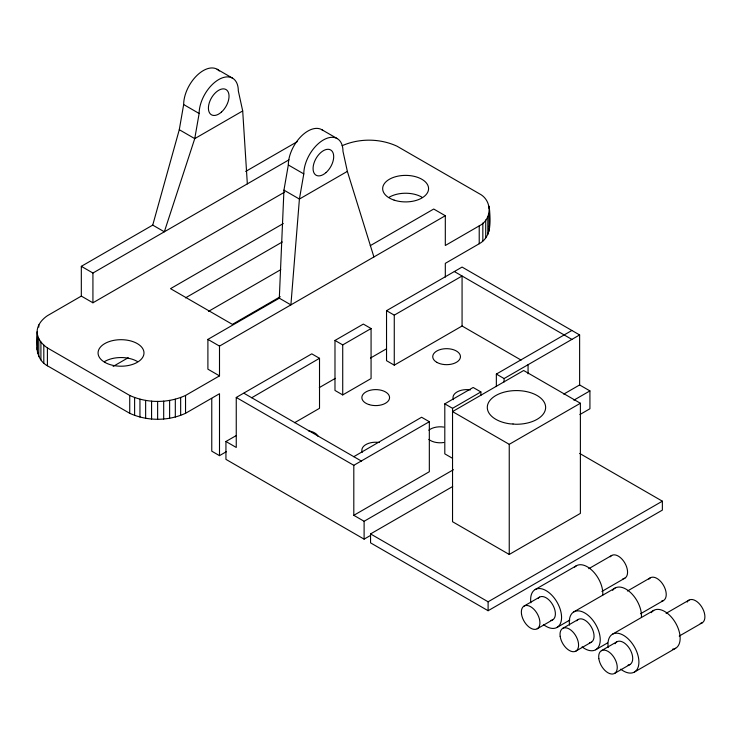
<?xml version="1.0" encoding="UTF-8"?>
<svg xmlns="http://www.w3.org/2000/svg" width="742" height="742" viewBox="0 0 742 742"><rect width="100%" height="100%" fill="white"/><g stroke="black" fill="none" stroke-linecap="round" stroke-linejoin="round"><path stroke-width="1.11" d="M342.081 145.729C359.267 138.17 379.839 138.327 396.914 146.146L479.221 193.662C492.4 200.201 492.4 219.344 479.221 225.883L445.311 245.491L445.311 215.727L219.502 346.106L219.502 375.869L207.899 369.173L207.899 339.4L279.307 298.182L283.945 190.128L288.323 164.974A27.704 15.999 -60 0 1 301.215 136.278A27.704 15.999 -60 0 1 322.928 130.462M226.523 451.581L219.502 455.644L219.502 393.724L185.537 413.303C168.128 421.27 147.129 421.27 129.729 413.303L47.414 365.787C35.069 359.054 36.228 343.741 37.1 331.813C37.211 324.987 42.016 319.366 47.414 315.702L81.323 296.095L81.323 266.332L152.731 225.104L179.286 129.702L183.664 104.548A27.704 15.999 -60 0 1 197.363 75.063A27.704 15.999 -60 0 1 219.307 71M37.1 349.677L37.425 347.052M445.311 277.109L445.311 263.354L479.221 243.747C491.575 237.013 490.416 221.7 489.544 209.773M247.336 183.877L242.699 110.948L238.312 90.858A27.704 15.999 -60 0 0 218.723 79.552A27.704 15.999 -60 0 0 199.134 113.48L194.747 138.633L164.334 231.801L152.731 225.104M373.912 256.955L347.358 171.374L342.971 151.285A27.704 15.999 -60 0 0 323.382 139.969A27.704 15.999 -60 0 0 303.793 173.906L299.406 199.06L290.901 304.879L279.307 298.182M370.137 535.659L364.109 539.137L225.939 459.363L225.939 441.499L236.253 447.454L236.253 397.452L311.779 353.841L319.514 358.303L319.514 408.313L294.593 422.708M251.723 397.749L319.514 358.303M353.804 456.682L421.595 417.245L429.33 421.706L429.33 471.717L353.804 515.319L353.804 465.317L236.253 397.452M353.804 465.317L429.33 421.706M242.699 110.948L194.747 138.633L179.286 129.702M245.658 171.458L297.227 141.685M81.323 266.332L92.926 273.028L288.99 159.827M81.323 296.095L92.926 302.792L284.622 192.122M347.358 171.374L299.406 199.06L283.945 190.128M283.277 223.555L170.521 288.657L232.385 324.375L280.281 296.717M185.491 297.876L282.285 241.994M113.146 366.427L128.199 357.737M208.493 311.38L280.754 269.661M370.239 245.676L433.718 209.031L445.311 215.727M37.1 331.813C37.211 338.649 42.016 344.26 47.414 347.924L129.729 395.449C147.129 403.416 168.128 403.416 185.537 395.449L219.502 375.869M334.985 340.448L363.339 324.078L371.074 328.539L371.074 378.55L342.721 394.92L334.985 390.45L334.985 340.448L342.721 344.909L371.074 328.539M521.116 360.102L462.071 326.007L394.271 365.157L386.536 360.686L386.536 310.685L462.071 267.074L579.623 334.939L579.623 384.95L563.753 394.104M386.536 310.685L394.271 315.146L462.071 276.005L462.071 326.007M225.939 441.499L235.975 435.712M319.283 387.612L335.338 378.346M370.462 358.061L386.526 348.796M452.537 458.324L444.801 453.854L444.801 403.852L473.155 387.472L480.89 391.943L480.89 395.347M496.352 386.582L496.352 374.079L571.887 330.478M444.801 403.852L452.537 408.313L480.89 391.943M496.352 374.079L504.087 378.55L579.623 334.939M353.804 515.319L364.109 521.274L453.436 469.705M573.872 400.17L589.927 390.904L589.927 408.759L579.892 414.555M580.392 403.249L523.676 370.508L452.537 411.587L509.244 444.328L580.392 403.249L580.392 513.39L509.244 554.459L452.537 521.719L452.537 408.313M579.688 453.445L662.365 501.184L662.365 510.116L488.106 610.722L370.555 542.856L370.555 533.925L452.685 486.511M370.555 533.925L488.106 601.79L662.365 501.184M535.168 589.547L576.413 565.729M524.075 606.056L539.545 597.124M588.777 568.697L611.723 555.452M537.199 628.78L552.669 619.858M601.901 591.43L624.847 578.185M573.835 611.872L615.081 588.054M557.047 627.435L569.81 620.062M562.742 628.372L578.213 619.449M627.435 591.022L650.391 577.777M575.866 651.105L591.337 642.182M640.559 613.755L663.515 600.51M612.502 634.197L653.748 610.378M595.715 649.751L607.494 642.952M601.41 650.697L616.88 641.774M666.103 613.346L689.058 600.102M614.534 673.43L630.004 664.498M679.227 636.079L702.182 622.835M634.382 672.076L675.619 648.267M217.109 69.247L232.58 78.179M321.768 129.674L337.239 138.596M183.664 104.548L199.134 113.48M288.323 164.974L303.793 173.906M454.336 271.535L571.887 339.409M579.623 384.95L589.927 390.904M207.899 339.4L219.502 346.106M243.988 393.279L361.54 461.144M219.502 455.644L211.767 451.173L211.767 398.435M489.33 225.883L489.544 227.636M528.063 364.702L528.063 373.801M509.244 444.328L509.244 554.459M504.087 378.55L504.087 381.954M489.108 206.276L489.108 208.511M489.108 213.269L489.108 231.133M488.106 601.79L488.106 610.722M487.828 216.701L487.828 234.555M485.722 219.984L485.722 237.848M482.838 223.064L482.838 240.927M479.221 225.883L479.221 243.747M394.271 315.146L394.271 365.157M364.109 521.274L364.109 539.137M342.721 344.909L342.721 394.92M185.537 395.449L185.537 413.303M180.658 397.536L180.658 415.39M175.316 399.196L175.316 417.06M169.621 400.411L169.621 418.275M163.685 401.153L163.685 419.017M157.629 401.403L157.629 419.258M151.572 401.153L151.572 419.017M145.636 400.411L145.636 418.275M139.95 399.196L139.95 417.06M134.608 397.536L134.608 415.39M129.729 395.449L129.729 413.303M92.926 273.028L92.926 302.792M47.414 347.924L47.414 365.787M43.806 345.104L43.806 362.968M40.912 342.025L40.912 359.889M38.807 324.894L38.807 327.129M38.807 338.742L38.807 356.596M37.527 335.31L37.527 353.173M615.035 643.75A13.124 7.578 60 0 1 629.708 648.86A13.124 7.578 60 0 1 628.084 665.092M688.511 600.473A13.124 7.578 60 0 1 702.73 608.681A13.124 7.578 60 0 1 700.263 623.428M687.213 602.077A13.124 7.578 60 0 1 688.019 600.927M608.208 647.441A21.87 12.633 60 0 1 622.538 634.79A21.87 12.633 60 0 1 638.881 663.088A21.87 12.633 60 0 1 620.757 669.173M651.291 612.66A21.87 12.633 60 0 1 675.619 623.011A21.87 12.633 60 0 1 672.419 649.259M576.738 620.813A13.124 7.578 60 0 1 591.337 627.027A13.124 7.578 60 0 1 589.417 642.776M648.916 579.14A13.124 7.578 60 0 1 663.515 585.355A13.124 7.578 60 0 1 661.595 601.103M569.541 625.116A21.87 12.633 60 0 1 583.871 612.465A21.87 12.633 60 0 1 600.213 640.763A21.87 12.633 60 0 1 582.09 646.848M612.623 590.335A21.87 12.633 60 0 1 630.672 592.654A21.87 12.633 60 0 1 641.431 617.455M538.071 598.488A13.124 7.578 60 0 1 552.669 604.702A13.124 7.578 60 0 1 550.749 620.451M610.249 556.815A13.124 7.578 60 0 1 624.847 563.03A13.124 7.578 60 0 1 622.928 578.779M530.873 602.792A21.87 12.633 60 0 1 545.203 590.14A21.87 12.633 60 0 1 561.546 618.438A21.87 12.633 60 0 1 543.422 624.523M574.679 567.12A21.87 12.633 60 0 1 592.645 570.95A21.87 12.633 60 0 1 602.764 595.13M308.412 430.796A13.857 7.995 0 0 1 318.207 436.454M443.744 442.529A13.857 7.995 0 0 1 428.811 439.394M428.811 430.221A13.857 7.995 0 0 1 443.744 427.077M453.473 399.669A13.857 7.995 0 0 1 470.437 389.875M362.328 452.286A13.857 7.995 0 0 1 379.301 442.492M104.789 361.428A22.965 13.263 0 0 1 137.27 361.428M389.374 197.122A22.965 13.263 0 0 1 421.855 197.122M513.019 423.997L510.477 423.895A29.161 16.834 0 0 1 493.643 396.933A29.161 16.834 0 0 1 542.931 400.346A29.161 16.834 0 0 1 515.523 424.248L513.019 423.997M598.831 658.655A13.124 7.578 60 0 0 613.94 673.717A13.124 7.578 60 0 0 611.148 653.832A13.124 7.578 60 0 0 598.831 658.655M560.164 636.33A13.124 7.578 60 0 0 575.273 651.393A13.124 7.578 60 0 0 572.481 631.507A13.124 7.578 60 0 0 560.164 636.33M521.496 614.005A13.124 7.578 60 0 0 536.605 629.068A13.124 7.578 60 0 0 533.813 609.182A13.124 7.578 60 0 0 521.496 614.005M368.783 404.52A13.857 7.995 0 0 0 389.569 397.601A13.857 7.995 0 0 0 368.783 390.672A13.857 7.995 0 0 0 368.783 404.52M436.806 362.328A13.857 7.995 0 0 0 459.984 358.738A13.857 7.995 0 0 0 443.02 348.944A13.857 7.995 0 0 0 436.806 362.328M104.789 362.328A22.965 13.263 0 0 0 143.206 356.383A22.965 13.263 0 0 0 115.084 340.142A22.965 13.263 0 0 0 104.789 362.328M394.132 200.127A22.965 13.263 0 0 0 428.579 188.644A22.965 13.263 0 0 0 394.132 177.162A22.965 13.263 0 0 0 394.132 200.127M221.394 112.125A14.58 8.422 -60 0 0 226.013 89.541A14.58 8.422 -60 0 0 208.762 104.835A14.58 8.422 -60 0 0 221.394 112.125M326.053 172.552A14.58 8.422 -60 0 0 330.672 149.967A14.58 8.422 -60 0 0 313.421 165.262A14.58 8.422 -60 0 0 326.053 172.552"/></g></svg>
